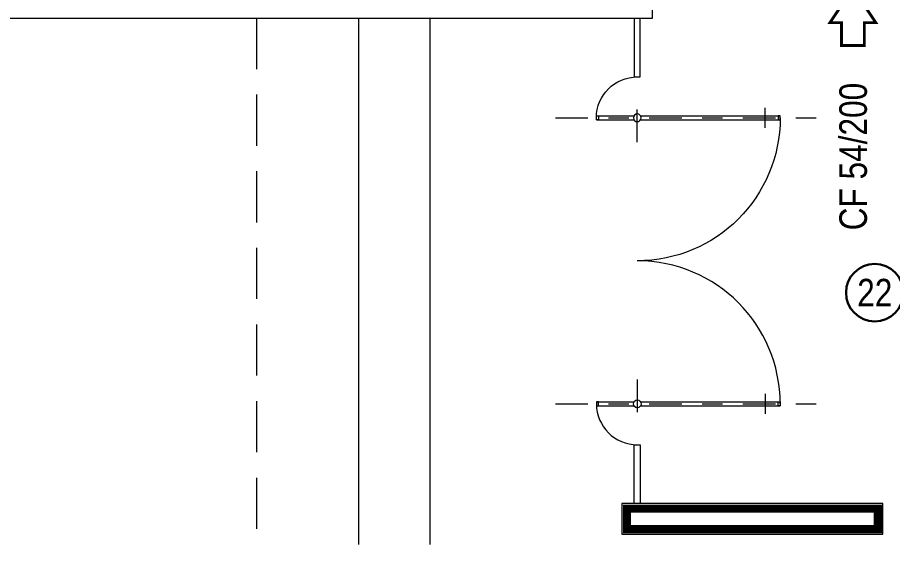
# Model space of a CAD drawing. Header units: millimetres. Extents: x 0 to 99.3, y 0 to 70.2.
# Drawn here: x 20.565 to 24.85, y 27.035 to 29.615 of the extents above; entities that cross this region are included whole.
import ezdxf

# ---------------------------------------------------------------- set-up
doc = ezdxf.new("R2010")
doc.units = ezdxf.units.MM
doc.linetypes.add('CENTER', pattern=[50.8, 31.75, -6.35, 6.35, -6.35])
doc.linetypes.add('HIDDEN', pattern=[0.375, 0.25, -0.125])
for name, color, linetype, lineweight in [('ARQUITECTÓNICO', 152, 'Continuous', 0), ('CRISTAL', 4, 'Continuous', 0), ('TEXTOS INST. VOZ Y DATOS', 1, 'Continuous', 0)]:
    doc.layers.add(name, color=color, linetype=linetype, lineweight=lineweight)
doc.styles.add('75', font='ARIALN.TTF', dxfattribs={"height": 0.135})

# ---------------------------------------------------------------- blocks, each defined once
blk = doc.blocks.new('gjyti67')
at = {"layer": 'CRISTAL', "color": 8, "linetype": 'CENTER', "ltscale": 0.005}
for p, q in [((148.5715, -45.5337), (148.5715, -45.7714)), ((148.1715, -45.6525), (149.4715, -45.6525))]:
    blk.add_line(p, q, dxfattribs=at)
at = {"layer": 'CRISTAL', "color": 8}
blk.add_line((149.1981, -45.6037), (149.1981, -45.7013), dxfattribs=at)
at = {"layer": 'CRISTAL'}
for p, q in [((148.3715, -45.6425), (148.5555, -45.6425)), ((148.3715, -45.6625), (148.5555, -45.6625)), ((148.3815, -45.6625), (148.3815, -45.6425)), ((148.5875, -45.6425), (149.2715, -45.6425)), ((148.5875, -45.6625), (149.2715, -45.6625)), ((149.2615, -45.6625), (149.2615, -45.6425))]:
    blk.add_line(p, q, dxfattribs=at)
for points in [[(148.3715, -45.6625), (148.3815, -45.6625), (148.3815, -45.6425), (148.3715, -45.6425)], [(149.2715, -45.6625), (149.2615, -45.6625), (149.2615, -45.6425), (149.2715, -45.6425)]]:
    blk.add_lwpolyline(points, close=True, dxfattribs=at)
blk.add_circle((148.5715, -45.6525), 0.0189, dxfattribs=at)
for radius, start, end in [(0.7, 360, 90), (0.2, 180, 270)]:
    blk.add_arc((148.5715, -45.6525), radius, start, end, dxfattribs=at)

msp = doc.modelspace()

# ---------------------------------------------------------------- linework, layer by layer
at = {"layer": 'ARQUITECTÓNICO'}
for points in [[(20.6401, 32.1902), (17.7095, 32.1902), (17.7095, 34.1052), (17.5595, 34.1052), (17.5595, 32.0402), (20.4901, 32.0402), (20.4901, 29.612), (23.525, 29.612), (23.525, 29.612), (23.675, 29.612), (23.675, 29.612), (23.675, 29.762), (20.6401, 29.762), (20.6401, 32.0402), (22.7472, 32.0402), (23.525, 31.2624), (23.525, 30.662), (23.675, 30.662), (23.675, 31.3246), (22.8093, 32.1902), (20.4901, 32.1902)], [(22.235, 29.612), (22.235, 27.0354)], [(22.585, 29.612), (22.585, 27.0354)]]:
    msp.add_lwpolyline(points, dxfattribs=at)
at = {"layer": 'ARQUITECTÓNICO', "linetype": 'HIDDEN'}
msp.add_lwpolyline([(21.735, 29.612), (21.735, 27.0354)], dxfattribs=at)
at = {"layer": 'ARQUITECTÓNICO'}
msp.add_lwpolyline([(23.525, 27.0854), (24.8028, 27.0854), (24.8028, 27.2354), (23.525, 27.2354)], close=True, dxfattribs=at)
at = {"layer": 'ARQUITECTÓNICO', "const_width": 0.04}
msp.add_lwpolyline([(23.55, 27.1104), (24.7778, 27.1104), (24.7778, 27.2104), (23.55, 27.2104)], close=True, dxfattribs=at)
at = {"layer": 'CRISTAL'}
for points in [[(23.585, 29.612), (23.585, 29.3237), (23.615, 29.3237), (23.615, 29.612)], [(23.585, 27.2354), (23.585, 27.5237), (23.615, 27.5237), (23.615, 27.2354)]]:
    msp.add_lwpolyline(points, dxfattribs=at)
at = {"layer": 'TEXTOS INST. VOZ Y DATOS', "const_width": 0.014}
msp.add_lwpolyline([(24.6559, 29.4771), (24.5997, 29.4771), (24.5997, 29.5893), (24.5436, 29.5893), (24.6559, 29.7577), (24.7681, 29.5893), (24.712, 29.5893), (24.712, 29.4771)], close=True, dxfattribs=at)
at = {"layer": 'TEXTOS INST. VOZ Y DATOS', "lineweight": 30}
msp.add_circle((24.763, 28.268), 0.1405, dxfattribs=at)

# ---------------------------------------------------------------- block references
at = {"layer": 'CRISTAL', "xscale": -1}
for p, rotation in [((-124.9715, -16.5288), 180), ((70.6553, -121.6111), 270)]:
    msp.add_blockref('gjyti67', p, dxfattribs=dict(at, rotation=rotation))
at = {"layer": 'CRISTAL'}
msp.add_blockref('gjyti67', (-124.9715, 73.3763), dxfattribs=at)

# ---------------------------------------------------------------- texts
at = {"layer": 'TEXTOS INST. VOZ Y DATOS', "insert": (24.5896, 28.934), "char_height": 0.135, "width": 1.539073, "attachment_point": 2, "rotation": 90, "style": '75'}
msp.add_mtext('CF 54/200', dxfattribs=at)
at = {"layer": 'TEXTOS INST. VOZ Y DATOS', "insert": (24.763, 28.268), "char_height": 0.135, "width": 1.385165, "attachment_point": 5, "style": '75'}
msp.add_mtext('22', dxfattribs=at)

doc.saveas('drawing.dxf')
